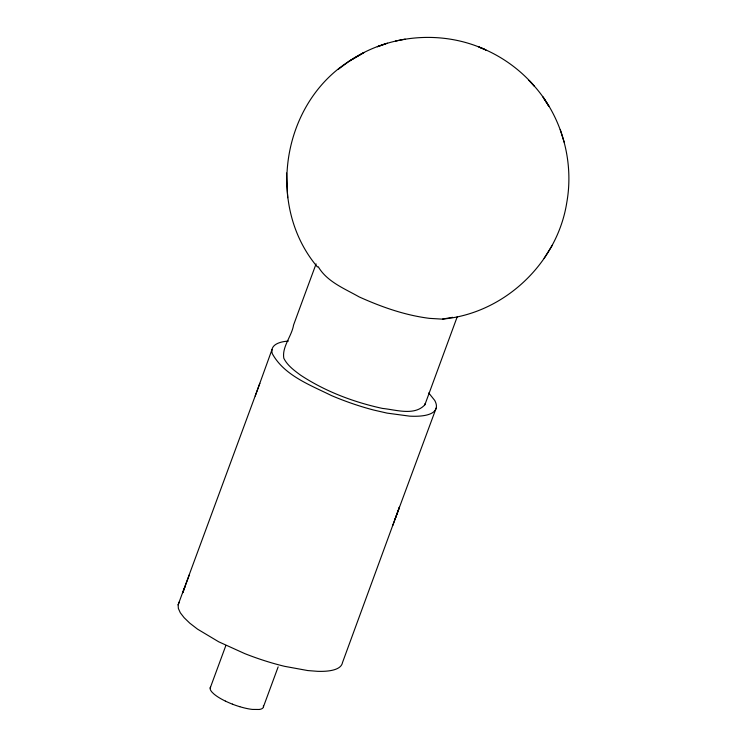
<?xml version="1.0" encoding="UTF-8"?>
<svg xmlns="http://www.w3.org/2000/svg" width="747" height="747" viewBox="0 0 747 747"><rect width="100%" height="100%" fill="white"/><g stroke="black" fill="none" stroke-linecap="round" stroke-linejoin="round"><path stroke-width="1.12" d="M317.438 266.987C265.745 205.892 281.675 103.796 349.316 61.105C388.963 34.231 442.476 29.777 485.914 49.984L478.659 46.884M316.084 263.896C308.558 284.262 301.032 304.636 293.571 325.029C291.769 336.215 281.843 346.757 283.813 358.271C287.436 365.516 294.178 370.447 300.546 375.134C325.318 391.475 353.592 402.147 382.511 408.432C395.845 409.72 414.482 416.172 424.875 404.781L425.052 403.576M272.011 349.559L255.213 396.031M259.284 709.473A28.209 7.825 20.2 0 0 263.093 707.726L278.145 666.884M424.875 404.781L457.248 316.719M392.782 525.44L399.496 506.98L342.443 662.71A87.418 24.24 20.2 0 1 337.644 668.406A87.604 24.296 20.2 0 1 317.522 671.32L307.764 670.563L284.616 666.333A87.959 24.39 20.2 0 1 244.773 653.616L218.684 641.785L197.535 629.142L189.794 623.175L184.135 617.694L180.316 612.783L178.384 608.506L178.113 604.855L259.853 383.314M189.374 574.779L182.726 592.819L184.882 586.993M225.846 645.548L210.187 688.052M436.211 407.993L394.911 519.548M178.113 604.855L179.392 601.83M442.691 319.072C503.982 313.647 557.29 263.252 566.777 202.558C574.602 158.952 560.399 111.742 528.941 80.377L534.441 86.185C519.623 68.948 500.518 55.455 479.35 47.192M544.133 258.313L552.22 245.389M349.316 61.105L363.826 52.626L349.316 61.105L338.139 69.434M387.422 43.177L377.319 46.725L385.629 43.793M405.182 39.133L395.527 41.048M450.712 317.662L452.561 317.307M449.787 317.839L442.093 319.118L429.609 318.371C405.051 315.309 381.605 307.026 359.139 296.895C344.6 288.613 327.018 281.778 318.241 266.716M259.284 709.473L252.43 709.426A28.517 7.909 20.2 0 1 246.594 708.455A28.069 7.787 20.2 0 1 239.89 706.718M428.731 392.959L434.698 400.383A87.53 24.277 20.2 0 1 431.075 413.511A87.063 24.147 20.2 0 1 409.655 416.144L387.114 413.119L373.855 410.084A87.138 24.165 20.2 0 1 331.379 395.536C310.136 384.966 284.355 375.582 272.319 353.704A87.548 24.277 20.2 0 1 282.039 341.977A87.726 24.324 20.2 0 1 288.37 341.062M543.386 97.624L548.802 106.167L542.686 96.484M560.259 129.595L564.2 142.247M263.411 705.626L263.495 706.765M287.66 197.703L286.521 173.043M225.249 701.031A28.386 7.872 20.2 0 1 213.857 693.944L212.12 692.264A28.386 7.872 20.2 0 1 210.617 687.007M232.662 704.244A28.069 7.787 20.2 0 1 225.379 701.078M239.778 706.69A28.517 7.909 20.2 0 1 232.429 704.169"/></g></svg>
